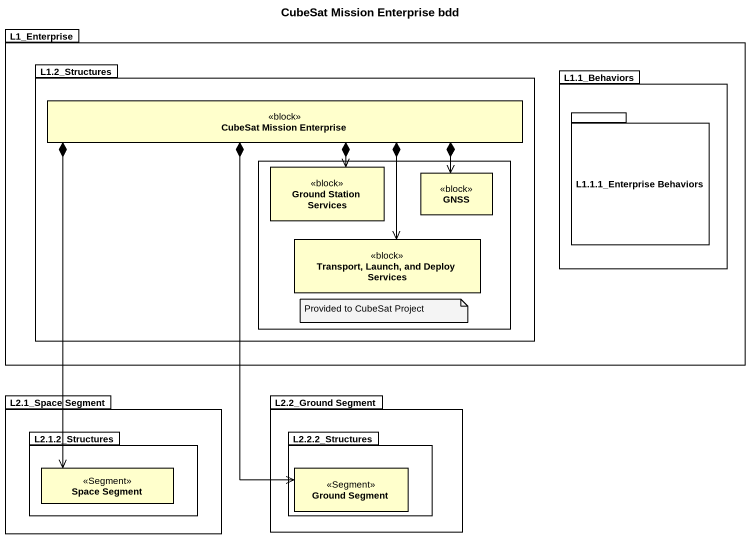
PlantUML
@startuml
title CubeSat Mission Enterprise bdd
hide circle
hide empty members
package L1_Enterprise {
  package "L1.2_Structures" as L1_2_Structures {
    class "CubeSat Mission Enterprise" as CubeSat_Mission_Enterprise <<block>>
    rectangle " " as rectangle1 {
      class "Ground Station Services" as Ground_Station_Services <<block>>
      class GNSS <<block>>
      class "Transport, Launch, and Deploy Services" as Transport_Launch_and_Deploy <<block>>
    }
  }
  package "L1.1_Behaviors" as L1_1_Behaviors {
    package "L1.1.1_Enterprise Behaviors" as L1_1_1_Enterprise_Behaviors {
    }
  }
}
package "L2.1_Space Segment" as L2_1_Space_Segment {
  package "L2.1.2_Structures" as L2_1_2_Structures {
    class "Space Segment" as Space_Segment <<Segment>>
  }
}
package "L2.2_Ground Segment" as L2_2_Ground_Segment {
  package "L2.2.2_Structures" as L2_2_2_Structures {
    class "Ground Segment" as Ground_Segment <<Segment>>
  }
}
CubeSat_Mission_Enterprise *--> Ground_Station_Services
CubeSat_Mission_Enterprise *-right-> GNSS
CubeSat_Mission_Enterprise *--> Transport_Launch_and_Deploy
CubeSat_Mission_Enterprise *--> Space_Segment
CubeSat_Mission_Enterprise *--> Ground_Segment
note as N1
  Provided to CubeSat Project
end note
@enduml
